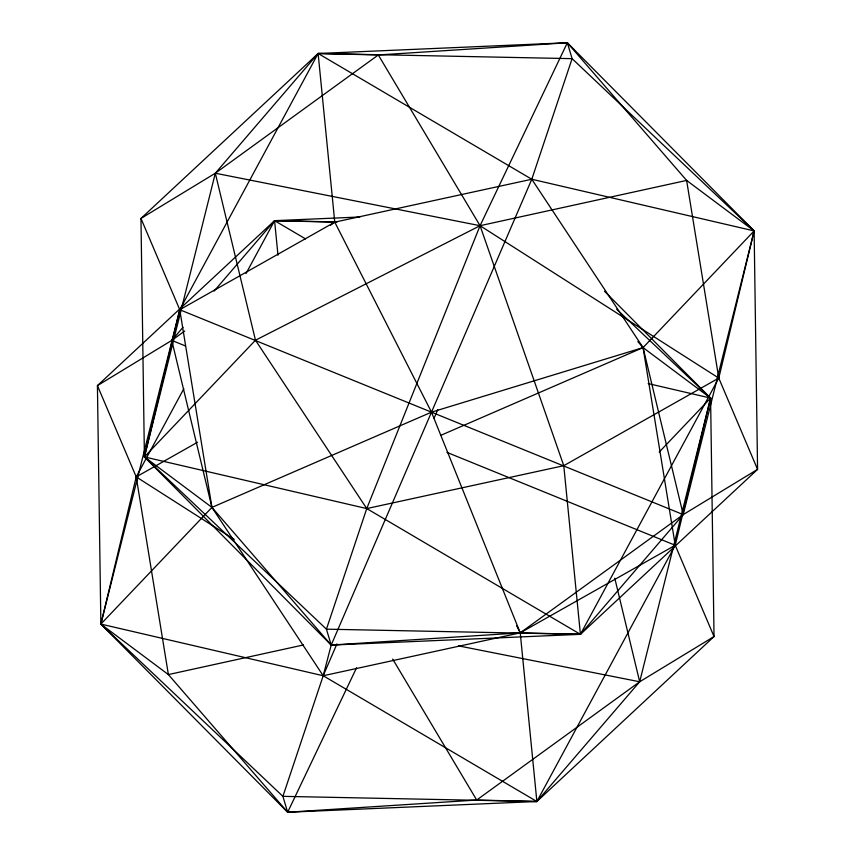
<?xml version="1.0" encoding="UTF-8"?>
<svg xmlns="http://www.w3.org/2000/svg" width="855" height="855" viewBox="0 0 855 855"><rect width="100%" height="100%" fill="white"/><g stroke="black" fill="none" stroke-linecap="round" stroke-linejoin="round"><path stroke-width="1.28" d="M331.206 645.076L531.789 179.251L572.102 58.653L567.346 42.75L378.305 54.966L318.124 53.491L215.321 173.223L144.41 456.912L211.933 507.4L331.206 645.076L520.235 632.86L580.417 634.335L683.22 514.603L754.131 230.914L686.618 180.426L567.346 42.75L480.061 225.699L366.752 508.575L326.439 629.173L580.417 634.335L718.777 378.102L754.131 230.914L572.102 58.653L318.124 53.491L179.764 309.724L144.41 456.912L331.206 645.076L580.417 634.335L757.573 469.374L754.131 230.914L567.346 42.75L318.124 53.491L140.968 218.453L144.41 456.912L326.439 629.173L331.206 645.076L323.211 675.749L282.898 796.347L287.654 812.25L536.876 801.509L714.032 636.548L710.591 398.088L604.517 291.245M183.825 388.747L136.223 476.898L100.869 624.086L323.211 675.749L520.235 632.86L683.22 514.603L757.573 469.374L718.777 378.102L686.618 180.426L480.061 225.699L255.474 340.226L144.41 456.912L366.752 508.575L580.417 634.335L563.776 465.686L480.061 225.699L378.305 54.966L215.321 173.223L140.968 218.453L179.764 309.724L100.869 624.086L287.654 812.25L476.695 800.034L536.876 801.509L639.679 681.777L714.032 636.548L675.236 545.276L643.067 347.6L531.789 179.251L318.124 53.491L334.765 222.14L431.497 412.163L520.235 632.86L536.876 801.509L282.898 796.347L100.869 624.086L97.427 385.626L274.583 220.665L359.87 216.988M616.669 309.211L710.591 398.088L675.236 545.276L536.876 801.509L323.211 675.749L336.934 643.879M434.062 418.319L437.76 409.737M356.556 667.808L287.654 812.25L168.382 674.574L100.869 624.086L211.933 507.4L431.497 412.163L643.067 347.6L754.131 230.914L531.789 179.251L334.765 222.14L274.583 220.665L214.103 291.095M246.016 273.557L274.583 220.665L337.073 221.937M303.493 644.959L168.382 674.574L136.223 476.898L97.427 385.626L171.78 340.397L183.002 327.315M659.184 452.092L710.591 398.088L643.067 347.6L637.841 341.573M323.211 675.749L211.933 507.4L171.78 340.397L184.733 331.003M330.447 225.271L334.765 222.14L179.764 309.724L211.933 507.4M197.526 442.259L136.223 476.898L234.185 539.441M440.582 435.43L643.067 347.6L683.22 514.603L179.764 309.724M458.398 645.846L639.679 681.777L710.591 398.088L648.176 383.585M171.78 340.397L185.353 345.922M446.951 452.38L675.236 545.276L520.235 632.86L516.612 625.732M305.598 238.919L274.583 220.665L277.982 255.185M392.691 659.087L476.695 800.034L639.679 681.777L614.777 578.204M718.777 378.102L563.776 465.686L366.752 508.575L255.474 340.226L215.321 173.223L480.061 225.699L718.777 378.102"/></g></svg>
